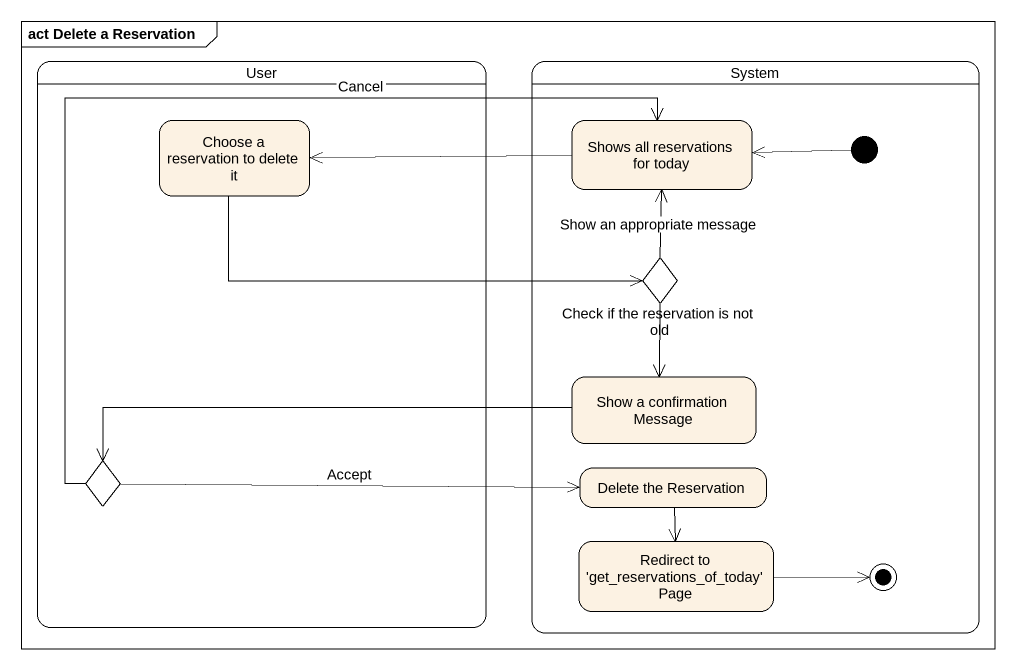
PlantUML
@startuml
mainframe act Delete a Reservation
hide empty description
state User {
  state "Choose a reservation to delete it" as Choose_a_reservation_to
  state choice1 <<choice>>
}
state System {
  state "Shows all reservations for today" as Shows_all_reservations_for
  state "Check if the reservation is not old" as Check_if_the_reservation_is <<choice>>
  state "Show a confirmation Message" as Show_a_confirmation_Message
  state "Delete the Reservation" as Delete_the_Reservation
  state "Redirect to 'get_reservations_of_today' Page" as Redirect_to_get
  [*] -left-> Shows_all_reservations_for
  Redirect_to_get -right-> [*]
}
Choose_a_reservation_to -right-> Check_if_the_reservation_is
Shows_all_reservations_for -left-> Choose_a_reservation_to
Check_if_the_reservation_is -up-> Shows_all_reservations_for : Show an appropriate message
Check_if_the_reservation_is --> Show_a_confirmation_Message
Show_a_confirmation_Message -left-> choice1
choice1 -right-> Shows_all_reservations_for : Cancel
choice1 -right-> Delete_the_Reservation : Accept
Delete_the_Reservation --> Redirect_to_get
@enduml
